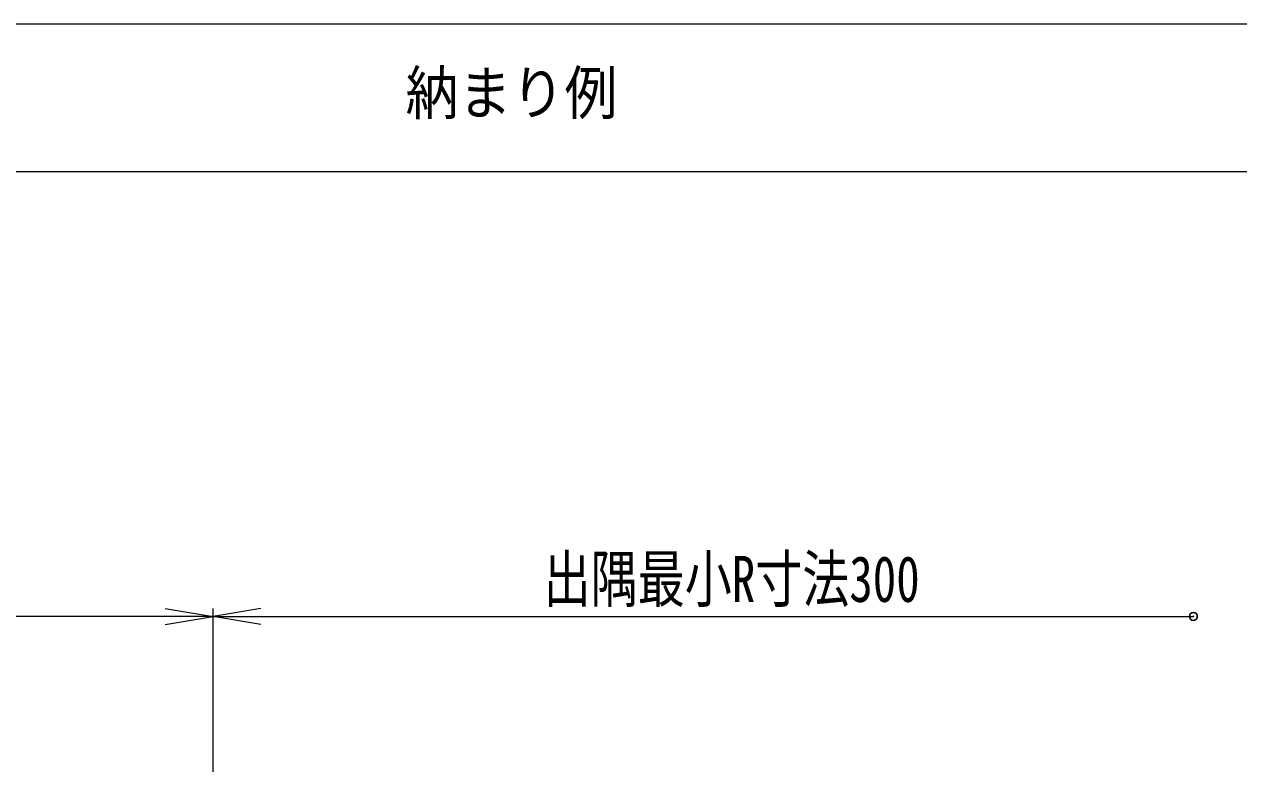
# Model space of a CAD drawing. Units: millimetres, scale not verified. Extents: x -400 to 400, y -277 to 277.
# Drawn here: x 32.8 to 185.3, y 184 to 276.9 of the extents above; entities that cross this region are included whole.
import ezdxf
from ezdxf.enums import TextEntityAlignment as Align

# ---------------------------------------------------------------- set-up
doc = ezdxf.new("R2010")
doc.units = ezdxf.units.MM
doc.header["$LTSCALE"] = 2
doc.header["$PDMODE"] = 32
doc.header["$PDSIZE"] = 1
for name, color, linetype, lineweight in [('0-0_zumenwaku', 6, 'Continuous', 9), ('0-2_0', 1, 'Continuous', 9), ('0-E_7ユーザー', 4, 'Continuous', 9)]:
    doc.layers.add(name, color=color, linetype=linetype, lineweight=lineweight)
doc.layers.add('0-1_moji', color=2, linetype='Continuous')
doc.layers.add('0-3_Defpoints', color=7, linetype='Continuous')
doc.styles.add('ＭＳ ゴシック', font='')
doc.styles.add('ＭＳ Ｐゴシック', font='')
doc.styles.get('ＭＳ ゴシック').set_extended_font_data('MS Gothic')
doc.styles.get('ＭＳ Ｐゴシック').set_extended_font_data('MS PGothic')

# ---------------------------------------------------------------- blocks, each defined once
blk = doc.blocks.new('_Open')
at = {"layer": '0-2_0'}
blk.add_line((-2, 0.3333), (0, 0), dxfattribs=at)
blk.add_lwpolyline([(-2, -0.3333), (0, 0), (-2, 0)], dxfattribs=at)

msp = doc.modelspace()

# ---------------------------------------------------------------- linework, layer by layer
at = {"layer": '0-0_zumenwaku'}
msp.add_line((-399.532, 258.409), (258.068, 258.409), dxfattribs=at)
msp.add_lwpolyline([(-399.932, -277.068), (400.068, -277.068), (400.068, 276.932), (-399.932, 276.932)], close=True, dxfattribs=at)
at = {"layer": '0-3_Defpoints'}
msp.add_point((179.611, 202.516), dxfattribs=at)
at = {"layer": '0-E_7ユーザー', "color": 1}
for p, q in [((56.466, 175.561), (56.466, 203.516)), ((56.466, 175.561), (56.466, 203.516)), ((50.466, 202.516), (-46.897, 202.516)), ((62.466, 202.516), (179.611, 202.516))]:
    msp.add_line(p, q, dxfattribs=at)

# ---------------------------------------------------------------- block references
at = {"layer": '0-E_7ユーザー', "xscale": 3, "yscale": 3}
msp.add_blockref('_Open', (56.466, 202.516), dxfattribs=at)
at = {"layer": '0-E_7ユーザー', "xscale": 3, "yscale": 3, "rotation": 180}
msp.add_blockref('_Open', (56.466, 202.516), dxfattribs=at)

# ---------------------------------------------------------------- texts
at = {"layer": '0-1_moji', "style": 'ＭＳ Ｐゴシック', "width": 0.9}
msp.add_text('納まり例', height=5.423, dxfattribs=at).set_placement((80.644, 263.986), align=Align.BOTTOM_LEFT)
at = {"layer": '0-E_7ユーザー', "color": 2, "style": 'ＭＳ ゴシック', "width": 0.75}
msp.add_text('出隅最小R寸法300', height=5.777, dxfattribs=at).set_placement((97.986, 202.601), align=Align.BOTTOM_LEFT)

doc.saveas('drawing.dxf')
